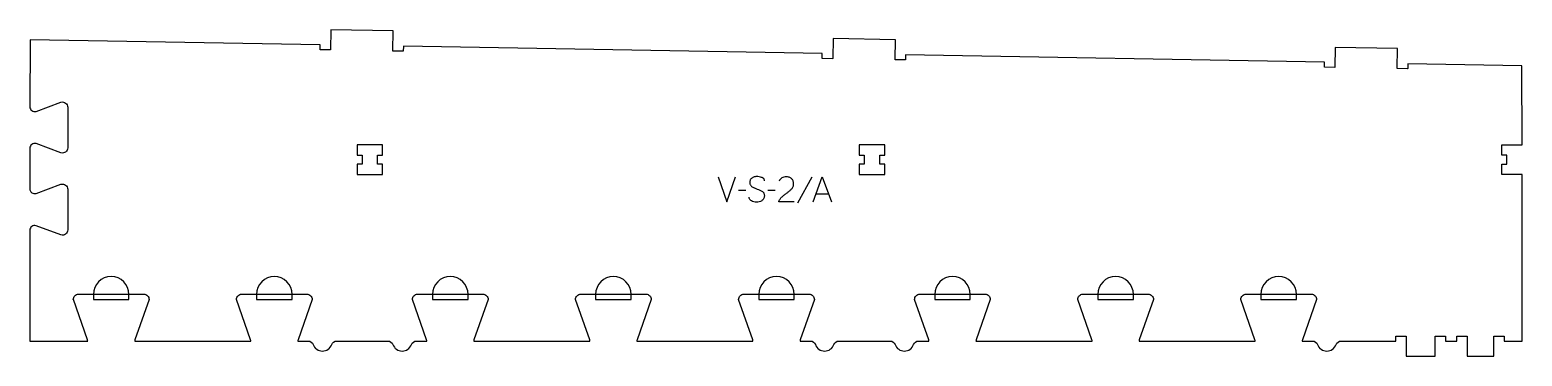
# Model space of a CAD drawing. Extents: x 0 to 1783, y 0 to 390.
import ezdxf

# ---------------------------------------------------------------- set-up
doc = ezdxf.new("R2010")
doc.units = 0
for name, color, linetype in [('1_ANYTOOL_1MMDEEP_LABELS_S', 2, 'CONTINUOUS'), ('3_ANYTOOL_CUTTHROUGH_INSID', 4, 'CONTINUOUS'), ('4_ANYTOOL_CUTTHROUGH_OUTSI', 5, 'CONTINUOUS'), ('5_ANYTOOL_HALF_MILL_9MM_IN', 3, 'CONTINUOUS')]:
    doc.layers.add(name, color=color, linetype=linetype)

msp = doc.modelspace()

# ---------------------------------------------------------------- linework, layer by layer
at = {"layer": '1_ANYTOOL_1MMDEEP_LABELS_S'}
for p, q in [((855.347875, 197.990441), (846.56216, 197.904726)), ((890.405018, 197.990441), (881.619303, 197.904726)), ((934.205018, 213.633298), (917.019303, 182.861869)), ((939.390732, 193.661869), (954.305018, 193.661869))]:
    msp.add_line(p, q, dxfattribs=at)
for points in [[(822.219303, 214.104726), (832.590732, 184.104726), (843.133589, 214.104726)], [(935.919303, 184.104726), (946.805018, 214.104726), (957.86216, 184.104726)]]:
    msp.add_lwpolyline(points, dxfattribs=at)
for points in [[(877.590732, 209.519012, 0.071867), (877.397618, 210.855619, 0.100684), (876.771089, 212.036869, 0.047558), (876.296535, 212.51332, 0.038563), (875.746535, 212.902048, 0.037928), (875.049348, 213.249516, 0.026634), (874.31216, 213.504726, 0.028461), (871.288827, 214.190709, 0.041577), (868.205018, 214.447584, 0.036938), (866.702658, 214.336444, 0.041531), (865.23716, 213.992226, 0.041583), (863.859784, 213.415018, 0.038125), (862.590732, 212.626155, 0.057611), (861.520579, 211.634251, 0.065808), (860.726446, 210.413655, 0.06469), (860.24895, 208.9541, 0.046778), (860.105018, 207.419012, 0.052235), (860.267373, 205.86917, 0.075448), (860.81216, 204.419012, 0.076671), (861.728252, 203.24596, 0.061023), (862.933589, 202.361869, 0.021951), (865.962443, 200.834524, 0.018213), (869.105018, 199.554726, -0.02405), (872.206502, 198.249264, -0.02981), (875.147875, 196.619012, -0.068439), (876.289177, 195.653082, -0.079282), (877.097875, 194.401155, -0.076308), (877.522874, 192.822473, -0.047772), (877.547875, 191.176155, -0.046243), (877.25464, 189.495196, -0.06359), (876.605018, 187.924369, -0.064671), (875.632194, 186.64018, -0.057073), (874.376446, 185.626155, -0.067522), (871.408138, 184.263245, -0.070793), (868.183589, 183.761869, -0.064027), (865.044574, 184.124384, -0.070447), (862.119303, 185.304726, -0.054374), (860.960886, 186.154359, -0.074742), (860.06216, 187.265441, -0.075199), (859.539153, 188.571819, -0.057737), (859.376446, 189.976155)], [(912.990732, 184.147584), (894.690732, 184.190441, -0.034491), (895.35351, 185.937773, -0.037732), (896.260375, 187.570798, -0.037744), (897.399669, 189.045434, -0.03482), (898.740732, 190.340441, -0.00859), (901.699957, 192.739023, -0.008791), (904.740732, 195.033298, 0.020588), (907.56002, 197.26674, 0.025206), (910.16216, 199.747584, 0.046908), (911.182756, 201.048825, 0.051091), (911.930018, 202.522584, 0.050722), (912.378751, 204.170758, 0.041139), (912.519303, 205.876155, 0.039396), (912.376659, 207.683741, 0.058519), (911.88716, 209.422584, 0.060358), (911.096603, 210.829699, 0.061397), (909.990732, 212.004726, 0.048006), (908.634775, 212.926686, 0.045901), (907.130018, 213.579726, 0.045216), (905.389956, 213.982286, 0.034258), (903.605018, 214.104726, 0.055622), (900.970447, 213.810739, 0.079896), (898.526446, 212.829726, 0.080617), (896.557059, 211.164026, 0.060287), (895.119303, 209.004726)]]:
    msp.add_lwpolyline(points, format="xyb", dxfattribs=at)
at = {"layer": '3_ANYTOOL_CUTTHROUGH_INSID'}
for points in [[(396.950001, 229.456456), (390.950001, 229.456456), (390.950001, 216.956456), (421.450001, 216.956456), (421.450001, 229.456456), (415.450001, 229.456456), (415.450001, 239.956456), (421.450001, 239.956456), (421.450001, 252.456456), (390.950001, 252.456456), (390.950001, 239.956456), (396.950001, 239.956456)], [(996.950001, 229.456456), (990.950001, 229.456456), (990.950001, 216.956456), (1021.450001, 216.956456), (1021.450001, 229.456456), (1015.450001, 229.456456), (1015.450001, 239.956456), (1021.450001, 239.956456), (1021.450001, 252.456456), (990.950001, 252.456456), (990.950001, 239.956456), (996.950001, 239.956456)]]:
    msp.add_lwpolyline(points, close=True, dxfattribs=at)
at = {"layer": '4_ANYTOOL_CUTTHROUGH_OUTSI'}
msp.add_lwpolyline([(1782.619446, 346.840587), (1646.309799, 349.220238), (1646.209464, 343.471115, -0.414214), (1645.95514, 343.225516), (1633.956967, 343.43491, -0.414214), (1633.711367, 343.689234), (1634.125795, 367.435706), (1559.637142, 368.73591), (1559.222716, 344.989561, -0.414214), (1558.968392, 344.743961), (1546.970219, 344.953356, -0.414214), (1546.724619, 345.20768), (1546.824956, 350.95691), (1046.309799, 359.694853), (1046.209464, 353.945729, -0.414214), (1045.95514, 353.70013), (1033.956967, 353.909524, -0.414214), (1033.711367, 354.163849), (1034.125795, 377.91032), (959.637142, 379.210524), (959.222716, 355.464175, -0.414214), (958.968392, 355.218576), (946.970219, 355.42797, -0.414214), (946.724619, 355.682294), (946.824956, 361.431524), (446.309799, 370.169467), (446.209464, 364.420344, -0.414214), (445.95514, 364.174744), (433.956967, 364.384139, -0.414214), (433.711367, 364.638463), (434.125795, 388.384934), (359.637142, 389.685138), (359.222716, 365.938789, -0.414214), (358.968392, 365.69319), (346.970219, 365.902584, -0.414214), (346.724619, 366.156909), (346.824956, 371.906139), (0.324951, 377.9553), (0, 297.788711, 0.237079), (2.31765, 293.176034, 0.237104), (7.402167, 292.281945), (37.163053, 303.276995, -0.015611), (37.177855, 303.281944, -0.237077), (42.704448, 302.30986, -0.237079), (45.223633, 297.29553), (45.224088, 248.789445, -0.237079), (42.704904, 243.775113, -0.237079), (37.178164, 242.80303, -0.015604), (37.163369, 242.807977), (7.387384, 253.807507, 0.236338), (2.31765, 252.908487, 0.237079), (0.000001, 248.295303), (0.000001, 199.789303, 0.237079), (2.31765, 195.176118, 0.237104), (7.402167, 194.28203), (37.163053, 205.277079, -0.015611), (37.177855, 205.282028, -0.237077), (42.704448, 204.309944, -0.237079), (45.223633, 199.295615), (45.224088, 150.78953, -0.237079), (42.704904, 145.775198, -0.237079), (37.178164, 144.803114, -0.015604), (37.163369, 144.808061), (7.387384, 155.807592, 0.236338), (2.31765, 154.908571, 0.237079), (0.000001, 150.295387), (0.000001, 18), (69.09448, 18, 0.06141), (68.85957, 19.39487), (51.964036, 67.667412, -0.084368), (51.950001, 67.75, -0.414214), (58.200001, 74), (136.200001, 74, -0.414214), (142.450001, 67.75, -0.084368), (142.435966, 67.667412), (125.536853, 19.383805, 0.0608), (125.305522, 18), (263.99448, 18, 0.06141), (263.75957, 19.39487), (246.864036, 67.667412, -0.084368), (246.850001, 67.75, -0.414214), (253.100001, 74), (331.100001, 74, -0.414214), (337.350001, 67.75, -0.084368), (337.335966, 67.667412), (320.436853, 19.383805, 0.060891), (320.205816, 18.000193), (332.605134, 18.009573, -0.317837), (338.497785, 13.842906, 0.707107), (360.653798, 13.842906, -0.317837), (366.546449, 18.009573), (379.200096, 18), (415.200302, 18), (427.855134, 18.009573, -0.317837), (433.747785, 13.842906, 0.707107), (455.903798, 13.842906, -0.317837), (461.796449, 18.009573), (474.194471, 18.000193, 0.061402), (473.95957, 19.39487), (457.064036, 67.667412, -0.084368), (457.050001, 67.75, -0.414214), (463.300001, 74), (541.300001, 74, -0.414214), (547.550001, 67.75, -0.084368), (547.535966, 67.667412), (530.636853, 19.383805, 0.0608), (530.405522, 18), (669.09448, 18, 0.06141), (668.85957, 19.39487), (651.964036, 67.667412, -0.084368), (651.950001, 67.75, -0.414214), (658.200001, 74), (736.200001, 74, -0.414214), (742.450001, 67.75, -0.084368), (742.435966, 67.667412), (725.536853, 19.383805, 0.0608), (725.305522, 18), (863.99448, 18, 0.06141), (863.75957, 19.39487), (846.864036, 67.667412, -0.084368), (846.850001, 67.75, -0.414214), (853.100001, 74), (931.100001, 74, -0.414214), (937.350001, 67.75, -0.084368), (937.335966, 67.667412), (920.436853, 19.383805, 0.060891), (920.205816, 18.000193), (932.605134, 18.009573, -0.317837), (938.497785, 13.842906, 0.707107), (960.653798, 13.842906, -0.317837), (966.546354, 18.009573), (979.200034, 18.009573), (1015.200335, 18), (1027.855134, 18.009572, -0.317837), (1033.747785, 13.842906, 0.317837), (1044.825791, 6.009573, 0.317837), (1055.903798, 13.842906, -0.317837), (1061.796449, 18.009572), (1074.194472, 18.000193, 0.061402), (1073.95957, 19.39487), (1057.064036, 67.667412, -0.084368), (1057.050001, 67.75, -0.414214), (1063.300001, 74), (1141.300001, 74, -0.414214), (1147.550001, 67.75, -0.084368), (1147.535966, 67.667412), (1130.636853, 19.383805, 0.0608), (1130.405522, 18), (1269.09448, 18, 0.06141), (1268.85957, 19.39487), (1251.964036, 67.667412, -0.084368), (1251.950001, 67.75, -0.414214), (1258.200001, 74), (1336.200001, 74, -0.414214), (1342.450001, 67.75, -0.084368), (1342.435966, 67.667412), (1325.536853, 19.383805, 0.0608), (1325.305522, 18), (1463.99448, 18, 0.06141), (1463.75957, 19.39487), (1446.864036, 67.667412, -0.084368), (1446.850001, 67.75, -0.414214), (1453.100001, 74), (1531.100001, 74, -0.414214), (1537.350001, 67.75, -0.084368), (1537.335966, 67.667412), (1520.436853, 19.383805, 0.060791), (1520.205531, 18.000193), (1532.605134, 18.009572, -0.317837), (1538.497785, 13.842906, 0.317837), (1549.575791, 6.009573, 0.317837), (1560.653798, 13.842906, -0.317837), (1566.546354, 18.009573), (1579.199969, 18.009573), (1631.950883, 18.023241), (1631.949996, 23.766013, -0.414259), (1632.199996, 24.016052), (1644.199996, 24.016052, -0.414214), (1644.449996, 23.766052), (1644.449996, 0), (1678.949996, 0), (1678.949996, 23.766052, -0.414214), (1679.199996, 24.016052), (1691.199996, 24.016052, -0.414259), (1691.449996, 23.766013), (1691.449109, 18.014191), (1704.862884, 18.013745), (1704.861996, 23.766013, -0.414259), (1705.111996, 24.016052), (1717.111996, 24.016052, -0.414214), (1717.361996, 23.766052), (1717.361996, 0), (1748.949996, 0), (1748.949996, 23.766052, -0.414214), (1749.199996, 24.016052), (1761.199996, 24.016052, -0.414257), (1761.449996, 23.766015), (1761.449144, 18.003357), (1782.949996, 18.000039), (1782.949996, 18.575878), (1782.835068, 216.956456), (1759.084923, 216.956456, -0.414214), (1758.834923, 217.206456), (1758.834923, 229.206456, -0.414214), (1759.084923, 229.456456), (1764.834923, 229.456456), (1764.834923, 239.956456), (1759.084923, 239.956456, -0.414214), (1758.834923, 240.206456), (1758.834923, 252.206456, -0.414214), (1759.084923, 252.456456), (1782.784908, 252.456456)], format="xyb", close=True, dxfattribs=at)
at = {"layer": '5_ANYTOOL_HALF_MILL_9MM_IN'}
for points in [[(118.450001, 73.5), (118.450001, 73.75, 1), (75.950001, 73.75), (75.950001, 67.5), (118.450001, 67.5)], [(313.350001, 73.5), (313.350001, 73.75, 1), (270.850001, 73.75), (270.850001, 67.5), (313.350001, 67.5)], [(523.550001, 73.5), (523.550001, 73.75, 1), (481.050001, 73.75), (481.050001, 67.5), (523.550001, 67.5)], [(718.450001, 73.5), (718.450001, 73.75, 1), (675.950001, 73.75), (675.950001, 67.5), (718.450001, 67.5)], [(913.350001, 73.5), (913.350001, 73.75, 1), (870.850001, 73.75), (870.850001, 67.5), (913.350001, 67.5)], [(1123.550001, 73.5), (1123.550001, 73.75, 1), (1081.050001, 73.75), (1081.050001, 67.5), (1123.550001, 67.5)], [(1318.450001, 73.5), (1318.450001, 73.75, 1), (1275.950001, 73.75), (1275.950001, 67.5), (1318.450001, 67.5)], [(1513.350001, 73.5), (1513.350001, 73.75, 1), (1470.850001, 73.75), (1470.850001, 67.5), (1513.350001, 67.5)]]:
    msp.add_lwpolyline(points, format="xyb", close=True, dxfattribs=at)

doc.saveas('drawing.dxf')
